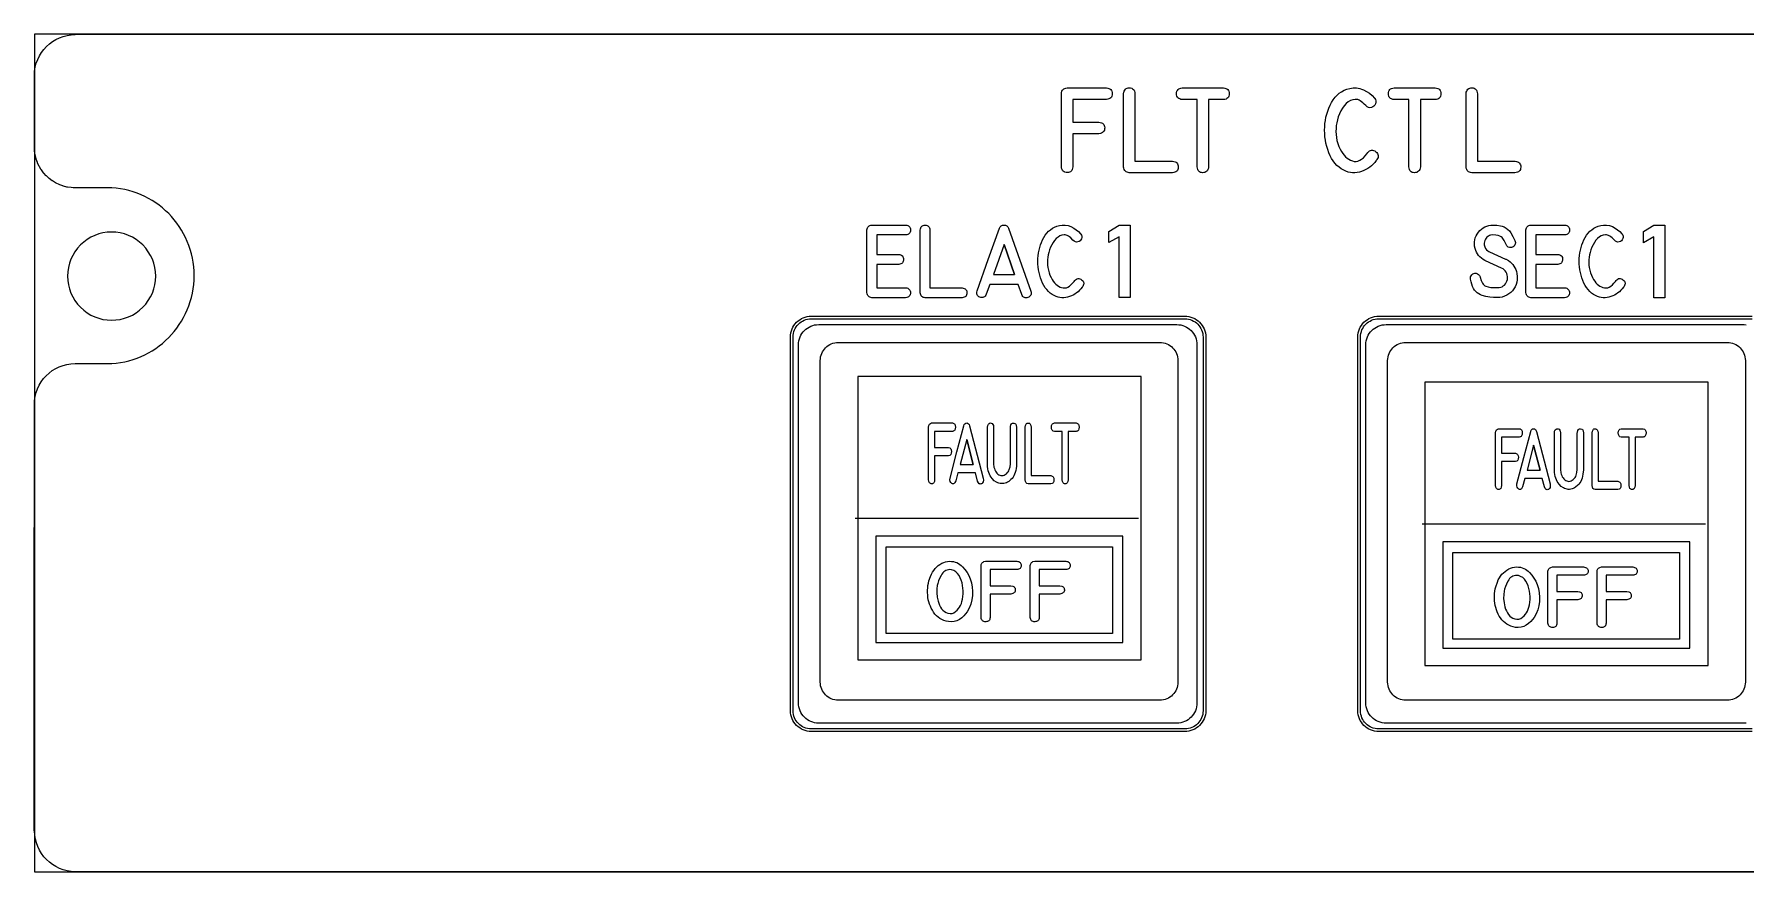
# Model space of a CAD drawing. Extents: x 27 to 704, y 10 to 614.
# Drawn here: x 27 to 123.6, y 367 to 414.3 of the extents above; entities that cross this region are included whole.
import ezdxf

# ---------------------------------------------------------------- set-up
doc = ezdxf.new("R2010")
doc.units = 0
for name, color, linetype in [('_BACKPANEL', 5, 'CONTINUOUS'), ('_ENGRAVING', 105, 'CONTINUOUS'), ('_LABELS', 30, 'CONTINUOUS'), ('_TOPLAYER', 1, 'CONTINUOUS')]:
    doc.layers.add(name, color=color, linetype=linetype)

msp = doc.modelspace()

# ---------------------------------------------------------------- linework, layer by layer
at = {"layer": '_BACKPANEL'}
for points in [[(26.965, 414.312), (26.965, 409.584), (26.965, 400.128), (26.965, 381.215), (26.965, 376.486), (26.965, 367.03), (171.965, 367.03), (171.965, 376.486), (171.965, 381.215), (171.965, 400.128), (171.965, 409.584), (171.965, 414.312)], [(70.839, 398.246), (91.935, 398.246), (92.04, 398.241), (92.142, 398.225), (92.241, 398.2), (92.335, 398.166), (92.425, 398.122), (92.51, 398.071), (92.589, 398.012), (92.662, 397.946), (92.728, 397.873), (92.787, 397.794), (92.838, 397.709), (92.881, 397.619), (92.916, 397.525), (92.941, 397.426), (92.957, 397.324), (92.962, 397.219), (92.962, 376.124), (92.957, 376.018), (92.941, 375.916), (92.916, 375.817), (92.881, 375.723), (92.838, 375.633), (92.787, 375.548), (92.728, 375.469), (92.662, 375.396), (92.589, 375.33), (92.51, 375.271), (92.425, 375.22), (92.335, 375.177), (92.241, 375.142), (92.142, 375.117), (92.04, 375.101), (91.935, 375.096), (70.839, 375.096), (70.734, 375.101), (70.632, 375.117), (70.533, 375.142), (70.439, 375.177), (70.349, 375.22), (70.264, 375.271), (70.185, 375.33), (70.112, 375.396), (70.046, 375.469), (69.987, 375.548), (69.936, 375.633), (69.892, 375.723), (69.858, 375.817), (69.833, 375.916), (69.817, 376.018), (69.812, 376.124), (69.812, 397.219), (69.817, 397.324), (69.833, 397.426), (69.858, 397.525), (69.892, 397.619), (69.936, 397.709), (69.987, 397.794), (70.046, 397.873), (70.112, 397.946), (70.185, 398.012), (70.264, 398.071), (70.349, 398.122), (70.439, 398.166), (70.533, 398.2), (70.632, 398.225), (70.734, 398.241)]]:
    msp.add_lwpolyline(points, close=True, dxfattribs=at)
msp.add_lwpolyline([(31.33, 398.168, 0.414214), (33.818, 400.656, 0.414214), (31.33, 403.144, 0.414214), (28.842, 400.656, 0.414214)], format="xyb", close=True, dxfattribs=at)
msp.add_lwpolyline([(123.975, 375.096), (102.88, 375.096), (102.774, 375.101), (102.672, 375.117), (102.574, 375.142), (102.479, 375.176), (102.389, 375.219), (102.305, 375.271), (102.226, 375.33), (102.153, 375.396), (102.086, 375.469), (102.027, 375.548), (101.976, 375.633), (101.933, 375.723), (101.899, 375.817), (101.873, 375.916), (101.858, 376.018), (101.852, 376.123), (101.852, 397.218), (101.858, 397.324), (101.873, 397.426), (101.899, 397.525), (101.933, 397.619), (101.976, 397.709), (102.027, 397.794), (102.086, 397.873), (102.153, 397.946), (102.226, 398.012), (102.305, 398.071), (102.389, 398.122), (102.479, 398.165), (102.574, 398.2), (102.672, 398.225), (102.774, 398.241), (102.88, 398.246), (123.975, 398.246)], dxfattribs=at)
at = {"layer": '_ENGRAVING'}
for points in [[(84.959, 406.826), (84.959, 410.954), (84.973, 411.027), (84.995, 411.091), (85.024, 411.146), (85.061, 411.192), (85.105, 411.229), (85.158, 411.257), (85.217, 411.276), (85.285, 411.286), (87.508, 411.286), (87.583, 411.276), (87.648, 411.256), (87.702, 411.228), (87.747, 411.191), (87.782, 411.145), (87.807, 411.09), (87.822, 411.027), (87.827, 410.955), (87.822, 410.883), (87.807, 410.82), (87.782, 410.766), (87.746, 410.721), (87.701, 410.685), (87.645, 410.657), (87.579, 410.638), (87.503, 410.629), (85.604, 410.629), (85.604, 409.349), (87.085, 409.349), (87.16, 409.339), (87.224, 409.32), (87.279, 409.293), (87.324, 409.258), (87.359, 409.214), (87.385, 409.162), (87.401, 409.102), (87.407, 409.033), (87.403, 408.963), (87.388, 408.902), (87.364, 408.848), (87.329, 408.801), (87.283, 408.762), (87.228, 408.731), (87.162, 408.707), (87.085, 408.691), (85.604, 408.691), (85.604, 406.826), (85.594, 406.75), (85.576, 406.685), (85.549, 406.629), (85.515, 406.583), (85.472, 406.547), (85.42, 406.521), (85.361, 406.505), (85.293, 406.499), (85.225, 406.503), (85.164, 406.517), (85.111, 406.542), (85.065, 406.578), (85.027, 406.624), (84.997, 406.681), (84.974, 406.748)], [(88.796, 406.491), (88.729, 406.501), (88.67, 406.519), (88.618, 406.546), (88.573, 406.582), (88.536, 406.627), (88.507, 406.681), (88.485, 406.745), (88.47, 406.817), (88.47, 410.954), (88.486, 411.033), (88.509, 411.101), (88.54, 411.159), (88.578, 411.205), (88.624, 411.241), (88.677, 411.267), (88.737, 411.281), (88.805, 411.285), (88.873, 411.279), (88.933, 411.262), (88.984, 411.236), (89.027, 411.199), (89.062, 411.153), (89.089, 411.097), (89.107, 411.03), (89.118, 410.954), (89.118, 407.144), (91.238, 407.147), (91.314, 407.133), (91.38, 407.112), (91.436, 407.082), (91.481, 407.044), (91.516, 406.998), (91.541, 406.944), (91.556, 406.881), (91.56, 406.811), (91.554, 406.741), (91.539, 406.679), (91.513, 406.626), (91.477, 406.582), (91.432, 406.546), (91.376, 406.519), (91.311, 406.501), (91.235, 406.491)], [(92.629, 406.821), (92.629, 410.626), (91.786, 410.626), (91.711, 410.637), (91.646, 410.657), (91.591, 410.685), (91.546, 410.721), (91.511, 410.767), (91.486, 410.821), (91.471, 410.884), (91.466, 410.955), (91.471, 411.027), (91.486, 411.09), (91.512, 411.144), (91.547, 411.189), (91.592, 411.227), (91.647, 411.255), (91.712, 411.275), (91.786, 411.286), (94.117, 411.286), (94.192, 411.276), (94.256, 411.256), (94.311, 411.228), (94.355, 411.191), (94.39, 411.145), (94.415, 411.09), (94.43, 411.027), (94.436, 410.955), (94.431, 410.883), (94.416, 410.82), (94.391, 410.766), (94.357, 410.72), (94.312, 410.684), (94.257, 410.656), (94.192, 410.637), (94.117, 410.626), (93.277, 410.626), (93.277, 406.821), (93.26, 406.744), (93.236, 406.676), (93.205, 406.62), (93.166, 406.573), (93.12, 406.538), (93.067, 406.513), (93.006, 406.498), (92.938, 406.494), (92.871, 406.5), (92.812, 406.516), (92.761, 406.542), (92.718, 406.578), (92.683, 406.624), (92.657, 406.68), (92.639, 406.746)], [(102.783, 407.243), (102.762, 407.212), (102.75, 407.196), (102.741, 407.182), (102.659, 407.077), (102.572, 406.981), (102.478, 406.892), (102.377, 406.811), (102.271, 406.738), (102.159, 406.673), (102.04, 406.615), (101.916, 406.565), (101.788, 406.526), (101.661, 406.5), (101.534, 406.488), (101.408, 406.49), (101.283, 406.505), (101.157, 406.534), (101.033, 406.576), (100.909, 406.632), (100.769, 406.711), (100.639, 406.804), (100.519, 406.909), (100.409, 407.026), (100.308, 407.157), (100.216, 407.3), (100.134, 407.456), (100.062, 407.624), (100, 407.8), (99.947, 407.977), (99.903, 408.157), (99.869, 408.338), (99.845, 408.52), (99.831, 408.705), (99.826, 408.891), (99.83, 409.078), (99.845, 409.265), (99.869, 409.448), (99.903, 409.627), (99.947, 409.802), (100.001, 409.974), (100.064, 410.141), (100.137, 410.305), (100.221, 410.465), (100.314, 410.616), (100.417, 410.751), (100.53, 410.872), (100.653, 410.979), (100.786, 411.07), (100.928, 411.147), (101.081, 411.209), (101.244, 411.256), (101.34, 411.275), (101.437, 411.285), (101.533, 411.288), (101.629, 411.283), (101.725, 411.269), (101.821, 411.247), (101.917, 411.218), (102.013, 411.18), (102.196, 411.088), (102.362, 410.979), (102.511, 410.853), (102.642, 410.711), (102.654, 410.694), (102.696, 410.622), (102.718, 410.547), (102.718, 410.469), (102.698, 410.387), (102.66, 410.311), (102.61, 410.251), (102.546, 410.206), (102.47, 410.177), (102.384, 410.166), (102.3, 410.181), (102.22, 410.22), (102.144, 410.285), (102.068, 410.37), (101.992, 410.444), (101.917, 410.505), (101.842, 410.555), (101.768, 410.593), (101.695, 410.619), (101.623, 410.633), (101.552, 410.636), (101.413, 410.616), (101.282, 410.569), (101.158, 410.496), (101.042, 410.397), (100.934, 410.277), (100.836, 410.141), (100.747, 409.989), (100.667, 409.821), (100.6, 409.649), (100.547, 409.482), (100.508, 409.32), (100.484, 409.164), (100.469, 408.993), (100.465, 408.821), (100.473, 408.649), (100.492, 408.477), (100.523, 408.307), (100.568, 408.142), (100.627, 407.982), (100.7, 407.828), (100.771, 407.701), (100.846, 407.586), (100.926, 407.484), (101.011, 407.394), (101.1, 407.317), (101.194, 407.252), (101.292, 407.199), (101.394, 407.16), (101.499, 407.137), (101.603, 407.135), (101.706, 407.154), (101.808, 407.194), (101.911, 407.256), (102.012, 407.339), (102.113, 407.443), (102.213, 407.568), (102.257, 407.629), (102.311, 407.683), (102.366, 407.723), (102.422, 407.75), (102.479, 407.763), (102.536, 407.763), (102.594, 407.748), (102.653, 407.721), (102.712, 407.679), (102.766, 407.63), (102.807, 407.579), (102.835, 407.527), (102.85, 407.473), (102.852, 407.418), (102.842, 407.361), (102.819, 407.303)], [(104.588, 406.821), (104.588, 410.626), (103.745, 410.626), (103.669, 410.637), (103.604, 410.657), (103.549, 410.685), (103.504, 410.721), (103.469, 410.767), (103.444, 410.821), (103.429, 410.884), (103.424, 410.955), (103.43, 411.027), (103.445, 411.09), (103.47, 411.144), (103.505, 411.189), (103.55, 411.227), (103.605, 411.255), (103.67, 411.275), (103.745, 411.286), (106.076, 411.286), (106.15, 411.276), (106.215, 411.256), (106.269, 411.228), (106.314, 411.191), (106.349, 411.145), (106.374, 411.09), (106.389, 411.027), (106.394, 410.955), (106.389, 410.883), (106.374, 410.82), (106.35, 410.766), (106.315, 410.72), (106.27, 410.684), (106.215, 410.656), (106.151, 410.637), (106.076, 410.626), (105.235, 410.626), (105.235, 406.821), (105.218, 406.744), (105.194, 406.676), (105.163, 406.62), (105.124, 406.573), (105.078, 406.538), (105.025, 406.513), (104.964, 406.498), (104.897, 406.494), (104.829, 406.5), (104.77, 406.516), (104.719, 406.542), (104.676, 406.578), (104.642, 406.624), (104.616, 406.68), (104.598, 406.746)], [(108.137, 406.491), (108.07, 406.501), (108.011, 406.519), (107.959, 406.546), (107.914, 406.582), (107.877, 406.627), (107.847, 406.681), (107.825, 406.745), (107.811, 406.817), (107.811, 410.954), (107.827, 411.033), (107.85, 411.101), (107.88, 411.159), (107.919, 411.205), (107.964, 411.241), (108.017, 411.267), (108.078, 411.281), (108.146, 411.285), (108.214, 411.279), (108.273, 411.262), (108.325, 411.236), (108.368, 411.199), (108.403, 411.153), (108.429, 411.097), (108.448, 411.03), (108.458, 410.954), (108.458, 407.144), (110.578, 407.147), (110.654, 407.133), (110.721, 407.112), (110.776, 407.082), (110.822, 407.044), (110.857, 406.998), (110.882, 406.944), (110.897, 406.881), (110.901, 406.811), (110.895, 406.741), (110.879, 406.679), (110.853, 406.626), (110.818, 406.582), (110.772, 406.546), (110.717, 406.519), (110.651, 406.501), (110.576, 406.491)], [(76.161, 402.982), (74.531, 402.982), (74.531, 401.886), (75.774, 401.886), (75.839, 401.873), (75.896, 401.853), (75.944, 401.826), (75.983, 401.794), (76.013, 401.755), (76.035, 401.71), (76.048, 401.658), (76.052, 401.601), (76.047, 401.543), (76.034, 401.492), (76.012, 401.447), (75.982, 401.408), (75.943, 401.376), (75.895, 401.35), (75.839, 401.33), (75.774, 401.317), (74.531, 401.317), (74.531, 400.001), (76.161, 400.001), (76.226, 399.987), (76.282, 399.968), (76.33, 399.942), (76.369, 399.909), (76.399, 399.871), (76.421, 399.826), (76.434, 399.776), (76.438, 399.719), (76.434, 399.662), (76.421, 399.611), (76.399, 399.566), (76.369, 399.528), (76.33, 399.496), (76.282, 399.471), (76.226, 399.451), (76.161, 399.438), (74.258, 399.438), (74.199, 399.449), (74.148, 399.468), (74.103, 399.493), (74.065, 399.525), (74.033, 399.564), (74.008, 399.61), (73.99, 399.663), (73.978, 399.723), (73.978, 403.261), (73.991, 403.323), (74.01, 403.377), (74.035, 403.424), (74.067, 403.463), (74.105, 403.494), (74.149, 403.518), (74.2, 403.533), (74.258, 403.541), (76.161, 403.541), (76.226, 403.532), (76.282, 403.515), (76.33, 403.491), (76.369, 403.46), (76.399, 403.421), (76.42, 403.374), (76.433, 403.321), (76.437, 403.26), (76.433, 403.199), (76.42, 403.145), (76.398, 403.099), (76.368, 403.061), (76.329, 403.03), (76.281, 403.006), (76.225, 402.99)], [(77.264, 399.436), (77.207, 399.444), (77.156, 399.459), (77.111, 399.483), (77.073, 399.514), (77.042, 399.552), (77.016, 399.599), (76.997, 399.653), (76.985, 399.715), (76.985, 403.257), (76.998, 403.324), (77.018, 403.382), (77.044, 403.432), (77.077, 403.472), (77.116, 403.503), (77.162, 403.524), (77.214, 403.537), (77.272, 403.54), (77.33, 403.535), (77.381, 403.52), (77.425, 403.498), (77.462, 403.467), (77.491, 403.427), (77.514, 403.379), (77.53, 403.322), (77.539, 403.257), (77.539, 399.995), (79.354, 399.997), (79.419, 399.985), (79.476, 399.967), (79.524, 399.942), (79.563, 399.909), (79.593, 399.87), (79.614, 399.823), (79.627, 399.77), (79.63, 399.709), (79.625, 399.649), (79.612, 399.597), (79.59, 399.551), (79.559, 399.513), (79.52, 399.483), (79.473, 399.46), (79.417, 399.444), (79.352, 399.436)], [(80.203, 399.825), (80.834, 401.591), (81.466, 403.357), (81.506, 403.437), (81.563, 403.494), (81.635, 403.529), (81.723, 403.541), (81.812, 403.53), (81.885, 403.496), (81.942, 403.438), (81.983, 403.357), (83.243, 399.815), (83.253, 399.747), (83.255, 399.686), (83.247, 399.631), (83.23, 399.582), (83.205, 399.54), (83.17, 399.504), (83.127, 399.474), (83.074, 399.45), (83.019, 399.435), (82.967, 399.43), (82.918, 399.435), (82.872, 399.451), (82.83, 399.477), (82.791, 399.514), (82.755, 399.561), (82.722, 399.618), (82.52, 400.191), (80.917, 400.191), (80.721, 399.632), (80.687, 399.575), (80.651, 399.527), (80.611, 399.491), (80.568, 399.465), (80.522, 399.449), (80.472, 399.445), (80.419, 399.451), (80.363, 399.467), (80.309, 399.492), (80.266, 399.522), (80.232, 399.558), (80.207, 399.6), (80.192, 399.648), (80.186, 399.701), (80.19, 399.76)], [(86.163, 400.079), (86.145, 400.053), (86.136, 400.039), (86.128, 400.027), (86.058, 399.938), (85.982, 399.855), (85.902, 399.779), (85.816, 399.71), (85.725, 399.647), (85.629, 399.591), (85.528, 399.542), (85.421, 399.499), (85.312, 399.466), (85.203, 399.444), (85.094, 399.433), (84.987, 399.435), (84.879, 399.448), (84.772, 399.472), (84.665, 399.508), (84.559, 399.556), (84.439, 399.624), (84.328, 399.703), (84.225, 399.793), (84.131, 399.894), (84.044, 400.005), (83.966, 400.128), (83.896, 400.261), (83.834, 400.406), (83.78, 400.556), (83.735, 400.708), (83.698, 400.862), (83.669, 401.016), (83.648, 401.173), (83.636, 401.331), (83.631, 401.49), (83.635, 401.651), (83.648, 401.811), (83.669, 401.967), (83.698, 402.121), (83.735, 402.271), (83.781, 402.417), (83.836, 402.561), (83.898, 402.701), (83.97, 402.838), (84.049, 402.967), (84.138, 403.083), (84.234, 403.187), (84.34, 403.278), (84.453, 403.356), (84.576, 403.422), (84.706, 403.475), (84.846, 403.515), (85.011, 403.54), (85.176, 403.538), (85.34, 403.508), (85.504, 403.45), (85.661, 403.371), (85.803, 403.278), (85.931, 403.17), (86.043, 403.048), (86.053, 403.034), (86.089, 402.973), (86.107, 402.908), (86.108, 402.841), (86.09, 402.771), (86.058, 402.706), (86.015, 402.654), (85.961, 402.616), (85.896, 402.591), (85.821, 402.582), (85.75, 402.594), (85.682, 402.628), (85.616, 402.684), (85.486, 402.82), (85.422, 402.872), (85.358, 402.915), (85.295, 402.947), (85.232, 402.97), (85.17, 402.982), (85.109, 402.984), (84.99, 402.967), (84.878, 402.927), (84.772, 402.865), (84.673, 402.78), (84.58, 402.677), (84.496, 402.56), (84.42, 402.43), (84.352, 402.287), (84.294, 402.139), (84.249, 401.996), (84.216, 401.858), (84.195, 401.724), (84.182, 401.578), (84.179, 401.431), (84.185, 401.284), (84.202, 401.136), (84.229, 400.99), (84.267, 400.849), (84.318, 400.712), (84.38, 400.58), (84.441, 400.471), (84.505, 400.373), (84.574, 400.285), (84.646, 400.209), (84.723, 400.142), (84.803, 400.087), (84.887, 400.042), (84.974, 400.008), (85.064, 399.988), (85.153, 399.987), (85.241, 400.003), (85.329, 400.038), (85.416, 400.091), (85.503, 400.161), (85.59, 400.25), (85.675, 400.358), (85.713, 400.41), (85.759, 400.456), (85.806, 400.491), (85.854, 400.513), (85.903, 400.525), (85.952, 400.524), (86.002, 400.512), (86.052, 400.488), (86.103, 400.453), (86.149, 400.411), (86.184, 400.367), (86.208, 400.323), (86.221, 400.277), (86.223, 400.229), (86.214, 400.181), (86.194, 400.131)], [(88.836, 399.442), (88.228, 399.442), (88.228, 402.881), (87.646, 402.551), (87.646, 403.182), (88.228, 403.543), (88.836, 403.543)], [(110.04, 401.623), (110.072, 401.609), (110.107, 401.591), (110.139, 401.573), (110.169, 401.553), (110.201, 401.534), (110.294, 401.466), (110.378, 401.392), (110.452, 401.311), (110.517, 401.224), (110.572, 401.131), (110.619, 401.031), (110.656, 400.925), (110.683, 400.813), (110.705, 400.63), (110.699, 400.442), (110.676, 400.309), (110.636, 400.18), (110.582, 400.057), (110.511, 399.938), (110.428, 399.829), (110.335, 399.733), (110.232, 399.65), (110.119, 399.581), (109.991, 399.521), (109.861, 399.478), (109.728, 399.453), (109.594, 399.444), (109.368, 399.452), (109.148, 399.474), (108.933, 399.511), (108.723, 399.564), (108.622, 399.6), (108.53, 399.648), (108.445, 399.709), (108.367, 399.783), (108.297, 399.869), (108.234, 399.967), (108.178, 400.078), (108.131, 400.202), (108.095, 400.338), (108.068, 400.478), (108.061, 400.548), (108.07, 400.614), (108.096, 400.676), (108.137, 400.733), (108.19, 400.779), (108.249, 400.809), (108.313, 400.822), (108.384, 400.817), (108.456, 400.793), (108.516, 400.752), (108.564, 400.695), (108.601, 400.621), (108.606, 400.603), (108.662, 400.407), (108.697, 400.326), (108.736, 400.255), (108.779, 400.196), (108.827, 400.148), (108.879, 400.11), (108.936, 400.084), (109.065, 400.047), (109.217, 400.022), (109.392, 400.009), (109.59, 400.007), (109.682, 400.013), (109.767, 400.03), (109.845, 400.059), (109.915, 400.1), (109.977, 400.151), (110.032, 400.215), (110.079, 400.29), (110.119, 400.376), (110.144, 400.459), (110.155, 400.544), (110.154, 400.63), (110.139, 400.718), (110.112, 400.803), (110.074, 400.88), (110.026, 400.951), (109.967, 401.013), (109.902, 401.062), (109.818, 401.108), (108.907, 401.514), (108.878, 401.53), (108.772, 401.594), (108.676, 401.663), (108.591, 401.739), (108.516, 401.822), (108.452, 401.91), (108.398, 402.005), (108.356, 402.106), (108.323, 402.214), (108.297, 402.34), (108.285, 402.464), (108.287, 402.584), (108.303, 402.7), (108.333, 402.814), (108.377, 402.924), (108.435, 403.031), (108.507, 403.135), (108.589, 403.23), (108.677, 403.313), (108.772, 403.383), (108.872, 403.44), (108.979, 403.485), (109.092, 403.517), (109.211, 403.536), (109.336, 403.542), (109.552, 403.536), (109.757, 403.497), (109.856, 403.472), (109.956, 403.432), (110.072, 403.368), (110.174, 403.292), (110.262, 403.205), (110.335, 403.108), (110.461, 402.893), (110.573, 402.661), (110.591, 402.609), (110.598, 402.561), (110.597, 402.515), (110.588, 402.471), (110.571, 402.43), (110.522, 402.354), (110.481, 402.318), (110.428, 402.287), (110.374, 402.27), (110.316, 402.265), (110.257, 402.274), (110.199, 402.294), (110.149, 402.328), (110.106, 402.375), (110.07, 402.434), (109.961, 402.672), (109.929, 402.73), (109.891, 402.783), (109.848, 402.83), (109.798, 402.873), (109.715, 402.92), (109.625, 402.953), (109.497, 402.975), (109.316, 402.981), (109.192, 402.965), (109.136, 402.947), (109.084, 402.921), (109.035, 402.889), (108.991, 402.849), (108.913, 402.749), (108.873, 402.674), (108.848, 402.594), (108.838, 402.51), (108.842, 402.422), (108.866, 402.317), (108.907, 402.225), (108.968, 402.145), (109.047, 402.078), (109.065, 402.064), (109.086, 402.051), (109.108, 402.041), (109.132, 402.031)], [(113.376, 402.983), (111.745, 402.983), (111.745, 401.887), (112.988, 401.887), (113.054, 401.873), (113.11, 401.854), (113.158, 401.827), (113.198, 401.795), (113.228, 401.756), (113.25, 401.711), (113.262, 401.659), (113.267, 401.602), (113.262, 401.544), (113.249, 401.493), (113.227, 401.448), (113.197, 401.409), (113.157, 401.377), (113.11, 401.351), (113.053, 401.331), (112.988, 401.318), (111.745, 401.318), (111.745, 400.001), (113.376, 400.001), (113.441, 399.988), (113.497, 399.968), (113.545, 399.942), (113.584, 399.91), (113.614, 399.871), (113.636, 399.827), (113.649, 399.776), (113.653, 399.719), (113.649, 399.662), (113.636, 399.611), (113.614, 399.567), (113.584, 399.528), (113.545, 399.497), (113.497, 399.471), (113.441, 399.451), (113.376, 399.438), (111.472, 399.438), (111.414, 399.45), (111.362, 399.468), (111.317, 399.493), (111.279, 399.525), (111.248, 399.564), (111.223, 399.61), (111.204, 399.663), (111.193, 399.723), (111.193, 403.262), (111.205, 403.324), (111.224, 403.379), (111.249, 403.425), (111.281, 403.464), (111.319, 403.495), (111.364, 403.519), (111.415, 403.535), (111.472, 403.542), (113.376, 403.542), (113.441, 403.533), (113.497, 403.517), (113.545, 403.492), (113.584, 403.461), (113.614, 403.422), (113.635, 403.376), (113.648, 403.322), (113.652, 403.261), (113.648, 403.2), (113.634, 403.146), (113.613, 403.1), (113.583, 403.062), (113.544, 403.031), (113.496, 403.007), (113.44, 402.992)], [(116.733, 400.08), (116.715, 400.054), (116.705, 400.039), (116.698, 400.027), (116.628, 399.938), (116.552, 399.855), (116.472, 399.779), (116.386, 399.71), (116.295, 399.647), (116.199, 399.591), (116.097, 399.542), (115.991, 399.499), (115.881, 399.466), (115.773, 399.444), (115.664, 399.434), (115.556, 399.435), (115.449, 399.448), (115.341, 399.473), (115.235, 399.509), (115.128, 399.557), (115.009, 399.625), (114.898, 399.704), (114.795, 399.793), (114.7, 399.894), (114.614, 400.006), (114.535, 400.128), (114.465, 400.262), (114.403, 400.406), (114.35, 400.557), (114.304, 400.709), (114.267, 400.862), (114.238, 401.017), (114.217, 401.174), (114.205, 401.331), (114.201, 401.491), (114.205, 401.652), (114.217, 401.812), (114.238, 401.968), (114.267, 402.122), (114.305, 402.272), (114.351, 402.418), (114.405, 402.562), (114.468, 402.702), (114.539, 402.839), (114.619, 402.968), (114.707, 403.084), (114.804, 403.188), (114.909, 403.279), (115.023, 403.357), (115.145, 403.423), (115.276, 403.476), (115.415, 403.516), (115.58, 403.542), (115.745, 403.539), (115.91, 403.509), (116.074, 403.451), (116.231, 403.372), (116.373, 403.279), (116.5, 403.171), (116.613, 403.049), (116.623, 403.035), (116.659, 402.974), (116.677, 402.909), (116.678, 402.842), (116.66, 402.772), (116.628, 402.707), (116.585, 402.655), (116.531, 402.617), (116.465, 402.593), (116.391, 402.583), (116.32, 402.596), (116.252, 402.629), (116.186, 402.685), (116.056, 402.821), (115.991, 402.874), (115.928, 402.916), (115.864, 402.949), (115.802, 402.971), (115.74, 402.983), (115.679, 402.985), (115.56, 402.968), (115.448, 402.928), (115.342, 402.866), (115.242, 402.781), (115.15, 402.678), (115.066, 402.561), (114.99, 402.431), (114.922, 402.288), (114.864, 402.14), (114.818, 401.997), (114.785, 401.858), (114.764, 401.725), (114.751, 401.578), (114.748, 401.431), (114.755, 401.284), (114.771, 401.137), (114.798, 400.991), (114.837, 400.85), (114.887, 400.713), (114.949, 400.581), (115.01, 400.472), (115.075, 400.373), (115.143, 400.286), (115.216, 400.209), (115.292, 400.143), (115.372, 400.087), (115.456, 400.043), (115.544, 400.008), (115.634, 399.989), (115.723, 399.987), (115.811, 400.004), (115.899, 400.038), (115.986, 400.091), (116.073, 400.162), (116.159, 400.251), (116.245, 400.358), (116.283, 400.41), (116.329, 400.456), (116.376, 400.491), (116.424, 400.514), (116.473, 400.525), (116.522, 400.525), (116.572, 400.513), (116.622, 400.489), (116.673, 400.453), (116.719, 400.411), (116.754, 400.368), (116.778, 400.323), (116.791, 400.277), (116.793, 400.23), (116.784, 400.181), (116.764, 400.131)], [(119.032, 399.425), (118.422, 399.425), (118.422, 402.873), (117.838, 402.542), (117.838, 403.175), (118.422, 403.537), (119.032, 403.537)], [(82.319, 400.754), (81.721, 402.437), (81.12, 400.754)], [(81.721, 402.437), (82.319, 400.754)], [(70.849, 398.399), (91.925, 398.399), (92.047, 398.393), (92.165, 398.375), (92.279, 398.346), (92.389, 398.306), (92.493, 398.256), (92.591, 398.197), (92.683, 398.128), (92.767, 398.051), (92.844, 397.967), (92.912, 397.875), (92.972, 397.777), (93.022, 397.673), (93.062, 397.564), (93.091, 397.449), (93.109, 397.331), (93.115, 397.209), (93.115, 376.133), (93.109, 376.011), (93.091, 375.893), (93.062, 375.779), (93.022, 375.669), (92.972, 375.565), (92.912, 375.467), (92.844, 375.375), (92.767, 375.291), (92.683, 375.214), (92.591, 375.146), (92.493, 375.086), (92.389, 375.036), (92.279, 374.996), (92.165, 374.967), (92.047, 374.949), (91.925, 374.943), (70.849, 374.943), (70.727, 374.949), (70.609, 374.967), (70.494, 374.996), (70.385, 375.036), (70.281, 375.086), (70.183, 375.146), (70.091, 375.214), (70.007, 375.291), (69.93, 375.375), (69.861, 375.467), (69.802, 375.565), (69.752, 375.669), (69.712, 375.779), (69.683, 375.893), (69.665, 376.011), (69.659, 376.133), (69.659, 397.209), (69.665, 397.331), (69.683, 397.449), (69.712, 397.564), (69.752, 397.673), (69.802, 397.777), (69.861, 397.875), (69.93, 397.967), (70.007, 398.051), (70.091, 398.128), (70.183, 398.197), (70.281, 398.256), (70.385, 398.306), (70.494, 398.346), (70.609, 398.375), (70.727, 398.393)], [(71.257, 397.921), (91.473, 397.921), (91.59, 397.915), (91.704, 397.898), (91.814, 397.87), (91.919, 397.832), (92.018, 397.784), (92.113, 397.727), (92.2, 397.661), (92.281, 397.587), (92.355, 397.506), (92.421, 397.418), (92.478, 397.324), (92.526, 397.224), (92.564, 397.119), (92.592, 397.01), (92.609, 396.896), (92.615, 396.779), (92.615, 376.563), (92.609, 376.446), (92.592, 376.332), (92.564, 376.223), (92.526, 376.118), (92.478, 376.018), (92.421, 375.924), (92.355, 375.836), (92.281, 375.755), (92.2, 375.681), (92.113, 375.616), (92.018, 375.559), (91.919, 375.511), (91.814, 375.472), (91.704, 375.444), (91.59, 375.427), (91.473, 375.421), (71.257, 375.421), (71.14, 375.427), (71.027, 375.444), (70.917, 375.472), (70.812, 375.511), (70.712, 375.559), (70.618, 375.616), (70.53, 375.681), (70.449, 375.755), (70.375, 375.836), (70.31, 375.924), (70.253, 376.018), (70.205, 376.118), (70.166, 376.223), (70.138, 376.332), (70.121, 376.446), (70.115, 376.563), (70.115, 396.779), (70.121, 396.896), (70.138, 397.01), (70.166, 397.119), (70.205, 397.224), (70.253, 397.324), (70.31, 397.418), (70.375, 397.506), (70.449, 397.587), (70.53, 397.661), (70.618, 397.727), (70.712, 397.784), (70.812, 397.832), (70.917, 397.87), (71.027, 397.898), (71.14, 397.915)]]:
    msp.add_lwpolyline(points, close=True, dxfattribs=at)
for points in [[(123.965, 374.943), (102.89, 374.943), (102.768, 374.949), (102.649, 374.967), (102.535, 374.996), (102.425, 375.036), (102.321, 375.086), (102.223, 375.145), (102.132, 375.214), (102.047, 375.29), (101.97, 375.375), (101.902, 375.467), (101.842, 375.565), (101.792, 375.669), (101.753, 375.778), (101.723, 375.893), (101.705, 376.011), (101.699, 376.133), (101.699, 397.209), (101.705, 397.331), (101.723, 397.449), (101.753, 397.563), (101.792, 397.673), (101.842, 397.777), (101.902, 397.875), (101.97, 397.967), (102.047, 398.051), (102.132, 398.128), (102.223, 398.196), (102.321, 398.256), (102.425, 398.306), (102.535, 398.346), (102.649, 398.375), (102.768, 398.393), (102.89, 398.399), (123.965, 398.399)], [(123.631, 375.427), (123.514, 375.421), (103.298, 375.421), (103.181, 375.427), (103.067, 375.444), (102.957, 375.472), (102.852, 375.51), (102.753, 375.558), (102.658, 375.615), (102.571, 375.681), (102.49, 375.755), (102.416, 375.836), (102.35, 375.923), (102.293, 376.018), (102.245, 376.117), (102.207, 376.222), (102.179, 376.332), (102.162, 376.446), (102.156, 376.563), (102.156, 396.779), (102.162, 396.896), (102.179, 397.01), (102.207, 397.119), (102.245, 397.224), (102.293, 397.324), (102.35, 397.418), (102.416, 397.506), (102.49, 397.587), (102.571, 397.661), (102.658, 397.726), (102.753, 397.783), (102.852, 397.831), (102.957, 397.87), (103.067, 397.898), (103.181, 397.915), (103.298, 397.921), (123.514, 397.921), (123.631, 397.915)]]:
    msp.add_lwpolyline(points, dxfattribs=at)
at = {"layer": '_LABELS'}
for points in [[(89.463, 378.992), (89.463, 394.994), (73.463, 394.994), (73.463, 378.992)], [(121.476, 378.67), (121.476, 394.672), (105.476, 394.672), (105.476, 378.67)], [(77.463, 389.166), (77.463, 392.126), (77.482, 392.224), (77.517, 392.297), (77.568, 392.343), (77.635, 392.365), (78.809, 392.365), (78.848, 392.357), (78.883, 392.343), (78.912, 392.323), (78.935, 392.296), (78.967, 392.224), (78.977, 392.127), (78.967, 392.03), (78.935, 391.959), (78.911, 391.933), (78.881, 391.913), (78.847, 391.9), (78.807, 391.893), (77.804, 391.893), (77.804, 390.975), (78.586, 390.975), (78.659, 390.955), (78.688, 390.935), (78.712, 390.91), (78.744, 390.841), (78.756, 390.749), (78.746, 390.655), (78.714, 390.583), (78.69, 390.555), (78.661, 390.532), (78.586, 390.504), (77.804, 390.504), (77.804, 389.166), (77.789, 389.065), (77.757, 388.992), (77.734, 388.966), (77.707, 388.947), (77.675, 388.936), (77.64, 388.931), (77.604, 388.934), (77.572, 388.945), (77.543, 388.963), (77.519, 388.988), (77.483, 389.062)], [(78.677, 389.252), (79.065, 390.731), (79.455, 392.21), (79.48, 392.277), (79.515, 392.325), (79.559, 392.354), (79.614, 392.365), (79.668, 392.356), (79.713, 392.327), (79.748, 392.278), (79.774, 392.21), (80.551, 389.243), (80.558, 389.136), (80.543, 389.049), (80.506, 388.983), (80.479, 388.958), (80.447, 388.938), (80.413, 388.925), (80.38, 388.921), (80.35, 388.926), (80.322, 388.939), (80.272, 388.992), (80.23, 389.079), (80.105, 389.559), (79.117, 389.559), (78.995, 389.091), (78.953, 389.003), (78.928, 388.972), (78.901, 388.95), (78.873, 388.938), (78.842, 388.934), (78.81, 388.939), (78.775, 388.952), (78.715, 388.998), (78.679, 389.064), (78.666, 389.148)], [(79.981, 390.03), (79.613, 391.44), (79.242, 390.03)], [(79.613, 391.44), (79.981, 390.03)], [(82.424, 390.061), (82.424, 390.027), (82.419, 389.926), (82.403, 389.802), (82.381, 389.687), (82.353, 389.579), (82.318, 389.48), (82.276, 389.39), (82.229, 389.308), (82.175, 389.234), (82.115, 389.169), (81.986, 389.063), (81.92, 389.022), (81.853, 388.99), (81.785, 388.965), (81.716, 388.949), (81.645, 388.941), (81.574, 388.941), (81.503, 388.949), (81.434, 388.965), (81.366, 388.989), (81.299, 389.021), (81.171, 389.109), (81.049, 389.23), (80.992, 389.302), (80.943, 389.382), (80.901, 389.47), (80.865, 389.566), (80.836, 389.67), (80.814, 389.781), (80.798, 389.9), (80.79, 390.027), (80.79, 390.061), (80.79, 392.13), (80.803, 392.22), (80.837, 392.295), (80.881, 392.343), (80.934, 392.365), (80.996, 392.36), (81.056, 392.331), (81.098, 392.284), (81.123, 392.216), (81.132, 392.13), (81.132, 390.061), (81.154, 389.88), (81.175, 389.799), (81.202, 389.723), (81.236, 389.654), (81.277, 389.591), (81.324, 389.534), (81.377, 389.483), (81.434, 389.442), (81.492, 389.413), (81.551, 389.396), (81.61, 389.392), (81.671, 389.4), (81.731, 389.421), (81.793, 389.454), (81.855, 389.5), (81.908, 389.55), (81.953, 389.606), (81.991, 389.669), (82.021, 389.739), (82.063, 389.892), (82.083, 390.061), (82.083, 392.13), (82.086, 392.175), (82.108, 392.264), (82.145, 392.325), (82.17, 392.345), (82.199, 392.357), (82.269, 392.361), (82.337, 392.339), (82.363, 392.319), (82.385, 392.293), (82.414, 392.223), (82.424, 392.13)], [(83.085, 388.926), (83.018, 388.946), (82.967, 388.991), (82.932, 389.063), (82.913, 389.16), (82.913, 392.126), (82.933, 392.232), (82.97, 392.307), (82.994, 392.332), (83.022, 392.351), (83.054, 392.361), (83.09, 392.364), (83.126, 392.359), (83.157, 392.347), (83.184, 392.328), (83.207, 392.302), (83.239, 392.229), (83.255, 392.126), (83.255, 389.395), (84.374, 389.396), (84.449, 389.371), (84.478, 389.35), (84.502, 389.323), (84.534, 389.251), (84.544, 389.155), (84.533, 389.061), (84.5, 388.991), (84.476, 388.966), (84.447, 388.946), (84.373, 388.926)], [(85.01, 389.163), (85.01, 391.891), (84.565, 391.891), (84.491, 391.913), (84.461, 391.933), (84.438, 391.96), (84.406, 392.031), (84.396, 392.127), (84.406, 392.224), (84.438, 392.295), (84.462, 392.322), (84.491, 392.342), (84.565, 392.365), (85.795, 392.365), (85.869, 392.343), (85.897, 392.323), (85.921, 392.296), (85.952, 392.224), (85.963, 392.127), (85.953, 392.03), (85.922, 391.959), (85.898, 391.932), (85.869, 391.912), (85.835, 391.899), (85.795, 391.891), (85.352, 391.891), (85.352, 389.163), (85.33, 389.059), (85.293, 388.985), (85.269, 388.959), (85.241, 388.941), (85.209, 388.931), (85.173, 388.928), (85.137, 388.932), (85.106, 388.944), (85.079, 388.963), (85.056, 388.988), (85.024, 389.061)], [(109.476, 388.845), (109.476, 391.805), (109.494, 391.903), (109.529, 391.975), (109.581, 392.022), (109.648, 392.043), (110.821, 392.043), (110.861, 392.035), (110.895, 392.021), (110.924, 392.001), (110.948, 391.974), (110.979, 391.902), (110.99, 391.805), (110.979, 391.709), (110.947, 391.637), (110.923, 391.611), (110.894, 391.592), (110.859, 391.578), (110.819, 391.571), (109.816, 391.571), (109.816, 390.653), (110.598, 390.653), (110.672, 390.633), (110.7, 390.614), (110.724, 390.588), (110.756, 390.52), (110.768, 390.427), (110.758, 390.333), (110.727, 390.261), (110.703, 390.233), (110.673, 390.21), (110.598, 390.182), (109.816, 390.182), (109.816, 388.845), (109.801, 388.743), (109.769, 388.67), (109.746, 388.644), (109.719, 388.626), (109.688, 388.614), (109.652, 388.61), (109.616, 388.613), (109.584, 388.623), (109.556, 388.641), (109.532, 388.667), (109.496, 388.74)], [(110.689, 388.93), (111.078, 390.409), (111.467, 391.888), (111.492, 391.955), (111.527, 392.003), (111.572, 392.033), (111.626, 392.043), (111.681, 392.034), (111.726, 392.005), (111.761, 391.957), (111.786, 391.888), (112.563, 388.922), (112.57, 388.814), (112.555, 388.727), (112.518, 388.661), (112.491, 388.636), (112.459, 388.616), (112.425, 388.603), (112.393, 388.599), (112.363, 388.604), (112.334, 388.617), (112.284, 388.67), (112.242, 388.757), (112.117, 389.237), (111.129, 389.237), (111.008, 388.769), (110.965, 388.681), (110.94, 388.65), (110.914, 388.629), (110.885, 388.616), (110.855, 388.612), (110.822, 388.617), (110.787, 388.631), (110.727, 388.677), (110.691, 388.742), (110.678, 388.826)], [(114.436, 389.739), (114.436, 389.705), (114.432, 389.605), (114.416, 389.481), (114.393, 389.365), (114.365, 389.257), (114.33, 389.159), (114.289, 389.068), (114.241, 388.986), (114.187, 388.912), (114.127, 388.847), (113.998, 388.741), (113.932, 388.701), (113.865, 388.668), (113.797, 388.643), (113.728, 388.627), (113.658, 388.619), (113.587, 388.619), (113.515, 388.627), (113.446, 388.643), (113.378, 388.667), (113.311, 388.699), (113.183, 388.788), (113.061, 388.908), (113.005, 388.981), (112.955, 389.061), (112.913, 389.149), (112.877, 389.244), (112.848, 389.348), (112.826, 389.459), (112.811, 389.578), (112.802, 389.705), (112.802, 389.739), (112.802, 391.808), (112.815, 391.899), (112.849, 391.973), (112.893, 392.021), (112.946, 392.043), (113.009, 392.038), (113.068, 392.01), (113.11, 391.962), (113.136, 391.895), (113.144, 391.808), (113.144, 389.739), (113.166, 389.558), (113.187, 389.477), (113.214, 389.402), (113.248, 389.333), (113.289, 389.269), (113.336, 389.213), (113.389, 389.162), (113.447, 389.12), (113.505, 389.091), (113.563, 389.074), (113.623, 389.07), (113.683, 389.079), (113.744, 389.099), (113.805, 389.133), (113.868, 389.178), (113.92, 389.228), (113.966, 389.284), (114.003, 389.347), (114.033, 389.417), (114.075, 389.57), (114.096, 389.739), (114.096, 391.808), (114.098, 391.853), (114.12, 391.942), (114.158, 392.003), (114.183, 392.023), (114.212, 392.035), (114.281, 392.04), (114.349, 392.017), (114.376, 391.998), (114.398, 391.972), (114.427, 391.902), (114.436, 391.808)], [(115.097, 388.605), (115.031, 388.624), (114.98, 388.67), (114.945, 388.741), (114.925, 388.838), (114.925, 391.805), (114.946, 391.91), (114.982, 391.985), (115.006, 392.011), (115.034, 392.029), (115.066, 392.039), (115.102, 392.042), (115.138, 392.037), (115.169, 392.026), (115.196, 392.007), (115.219, 391.981), (115.252, 391.907), (115.267, 391.805), (115.267, 389.073), (116.386, 389.074), (116.461, 389.049), (116.491, 389.028), (116.515, 389.001), (116.546, 388.929), (116.556, 388.834), (116.545, 388.739), (116.513, 388.669), (116.489, 388.644), (116.459, 388.625), (116.385, 388.605)], [(117.022, 388.841), (117.022, 391.57), (116.577, 391.57), (116.503, 391.591), (116.474, 391.611), (116.45, 391.638), (116.418, 391.709), (116.408, 391.805), (116.419, 391.902), (116.451, 391.973), (116.474, 392), (116.503, 392.02), (116.577, 392.043), (117.808, 392.043), (117.881, 392.021), (117.91, 392.001), (117.933, 391.974), (117.965, 391.902), (117.976, 391.805), (117.965, 391.709), (117.934, 391.637), (117.91, 391.611), (117.881, 391.591), (117.847, 391.577), (117.808, 391.57), (117.364, 391.57), (117.364, 388.841), (117.342, 388.737), (117.305, 388.663), (117.281, 388.638), (117.253, 388.62), (117.221, 388.609), (117.185, 388.606), (117.15, 388.611), (117.118, 388.622), (117.091, 388.641), (117.069, 388.667), (117.037, 388.74)], [(111.993, 389.709), (111.625, 391.118), (111.254, 389.709)], [(111.625, 391.118), (111.993, 389.709)], [(74.49, 385.975), (74.49, 385.833), (74.49, 379.975), (88.436, 379.975), (88.436, 385.975)], [(106.502, 385.653), (106.502, 385.511), (106.502, 379.653), (120.449, 379.653), (120.449, 385.653)], [(75.061, 385.377), (87.847, 385.377), (87.847, 380.475), (75.061, 380.475)], [(107.073, 385.055), (119.859, 385.055), (119.859, 380.153), (107.073, 380.153)], [(79.814, 383.576), (79.884, 383.343), (79.928, 383.105), (79.947, 382.863), (79.94, 382.617), (79.906, 382.374), (79.845, 382.141), (79.758, 381.92), (79.643, 381.709), (79.555, 381.586), (79.452, 381.473), (79.335, 381.37), (79.203, 381.276), (79.059, 381.201), (78.909, 381.155), (78.751, 381.138), (78.586, 381.15), (78.453, 381.178), (78.328, 381.216), (78.21, 381.266), (78.101, 381.326), (78, 381.398), (77.907, 381.48), (77.822, 381.573), (77.745, 381.678), (77.676, 381.789), (77.615, 381.903), (77.561, 382.021), (77.516, 382.141), (77.478, 382.265), (77.447, 382.391), (77.425, 382.521), (77.411, 382.654), (77.404, 382.788), (77.404, 382.922), (77.413, 383.054), (77.429, 383.185), (77.452, 383.316), (77.483, 383.446), (77.568, 383.703), (77.622, 383.826), (77.683, 383.941), (77.752, 384.046), (77.828, 384.144), (77.912, 384.232), (78.003, 384.312), (78.101, 384.383), (78.207, 384.445), (78.316, 384.495), (78.426, 384.53), (78.539, 384.551), (78.655, 384.559), (78.764, 384.554), (78.868, 384.539), (78.967, 384.515), (79.06, 384.481), (79.149, 384.438), (79.232, 384.384), (79.311, 384.322), (79.384, 384.249), (79.517, 384.091), (79.633, 383.926), (79.732, 383.754)], [(78.67, 384.085), (78.589, 384.08), (78.513, 384.064), (78.442, 384.038), (78.377, 384.002), (78.316, 383.956), (78.261, 383.899), (78.21, 383.832), (78.165, 383.754), (78.087, 383.595), (78.025, 383.448), (77.979, 383.313), (77.948, 383.191), (77.925, 383.003), (77.923, 382.779), (77.946, 382.538), (77.999, 382.301), (78.037, 382.186), (78.083, 382.076), (78.137, 381.973), (78.2, 381.875), (78.272, 381.789), (78.355, 381.718), (78.448, 381.663), (78.552, 381.624), (78.674, 381.602), (78.732, 381.603), (78.788, 381.611), (78.842, 381.626), (78.893, 381.649), (78.99, 381.717), (79.076, 381.801), (79.151, 381.888), (79.215, 381.977), (79.268, 382.07), (79.312, 382.173), (79.349, 382.291), (79.378, 382.425), (79.399, 382.573), (79.412, 382.729), (79.413, 382.885), (79.403, 383.041), (79.383, 383.196), (79.351, 383.348), (79.307, 383.492), (79.25, 383.628), (79.181, 383.757), (79.098, 383.87), (78.999, 383.961), (78.884, 384.029), (78.753, 384.075)], [(80.426, 381.379), (80.426, 384.322), (80.438, 384.374), (80.455, 384.419), (80.478, 384.458), (80.507, 384.491), (80.542, 384.517), (80.583, 384.537), (80.684, 384.559), (82.439, 384.559), (82.498, 384.551), (82.549, 384.537), (82.592, 384.517), (82.628, 384.49), (82.655, 384.458), (82.675, 384.419), (82.687, 384.374), (82.691, 384.323), (82.687, 384.271), (82.675, 384.226), (82.655, 384.188), (82.627, 384.155), (82.591, 384.13), (82.547, 384.11), (82.495, 384.097), (82.435, 384.09), (80.936, 384.09), (80.936, 383.177), (82.105, 383.177), (82.215, 383.157), (82.258, 383.138), (82.294, 383.113), (82.322, 383.081), (82.342, 383.044), (82.354, 383.001), (82.359, 382.952), (82.356, 382.903), (82.344, 382.859), (82.325, 382.82), (82.297, 382.787), (82.261, 382.759), (82.218, 382.737), (82.105, 382.709), (80.936, 382.709), (80.936, 381.379), (80.928, 381.325), (80.914, 381.278), (80.893, 381.238), (80.865, 381.205), (80.831, 381.18), (80.791, 381.161), (80.744, 381.15), (80.69, 381.145), (80.636, 381.148), (80.588, 381.159), (80.546, 381.177), (80.51, 381.202), (80.48, 381.235), (80.456, 381.276), (80.438, 381.323)], [(83.198, 381.379), (83.198, 384.322), (83.209, 384.374), (83.227, 384.419), (83.25, 384.458), (83.279, 384.491), (83.314, 384.517), (83.355, 384.537), (83.456, 384.559), (85.211, 384.559), (85.27, 384.551), (85.321, 384.537), (85.364, 384.517), (85.4, 384.49), (85.427, 384.458), (85.447, 384.419), (85.459, 384.374), (85.463, 384.323), (85.459, 384.271), (85.447, 384.226), (85.427, 384.188), (85.399, 384.155), (85.363, 384.13), (85.319, 384.11), (85.267, 384.097), (85.207, 384.09), (83.708, 384.09), (83.708, 383.177), (84.877, 383.177), (84.987, 383.157), (85.03, 383.138), (85.066, 383.113), (85.093, 383.081), (85.114, 383.044), (85.126, 383.001), (85.131, 382.952), (85.128, 382.903), (85.116, 382.859), (85.097, 382.82), (85.069, 382.787), (85.033, 382.759), (84.989, 382.737), (84.877, 382.709), (83.708, 382.709), (83.708, 381.379), (83.7, 381.325), (83.686, 381.278), (83.665, 381.238), (83.637, 381.205), (83.603, 381.18), (83.563, 381.161), (83.516, 381.15), (83.462, 381.145), (83.408, 381.148), (83.36, 381.159), (83.318, 381.177), (83.282, 381.202), (83.252, 381.235), (83.228, 381.276), (83.21, 381.323)], [(111.826, 383.254), (111.896, 383.021), (111.941, 382.783), (111.959, 382.541), (111.952, 382.295), (111.918, 382.052), (111.857, 381.82), (111.77, 381.598), (111.656, 381.387), (111.567, 381.265), (111.465, 381.151), (111.347, 381.048), (111.215, 380.954), (111.072, 380.879), (110.921, 380.833), (110.764, 380.816), (110.599, 380.829), (110.465, 380.856), (110.34, 380.895), (110.223, 380.944), (110.114, 381.005), (110.013, 381.076), (109.919, 381.158), (109.834, 381.252), (109.757, 381.356), (109.688, 381.467), (109.627, 381.581), (109.574, 381.699), (109.528, 381.819), (109.49, 381.943), (109.46, 382.07), (109.437, 382.2), (109.423, 382.333), (109.416, 382.467), (109.417, 382.6), (109.425, 382.732), (109.441, 382.864), (109.465, 382.994), (109.496, 383.124), (109.581, 383.381), (109.634, 383.504), (109.696, 383.619), (109.764, 383.725), (109.841, 383.822), (109.924, 383.91), (110.015, 383.99), (110.114, 384.061), (110.22, 384.123), (110.328, 384.173), (110.439, 384.208), (110.552, 384.23), (110.668, 384.237), (110.776, 384.232), (110.88, 384.217), (110.979, 384.193), (111.073, 384.159), (111.161, 384.116), (111.245, 384.063), (111.323, 384), (111.396, 383.927), (111.529, 383.769), (111.645, 383.604), (111.744, 383.433)], [(110.682, 383.763), (110.601, 383.758), (110.525, 383.742), (110.455, 383.717), (110.389, 383.68), (110.328, 383.634), (110.273, 383.577), (110.222, 383.51), (110.177, 383.433), (110.099, 383.274), (110.037, 383.127), (109.991, 382.992), (109.96, 382.869), (109.937, 382.681), (109.935, 382.457), (109.959, 382.216), (110.011, 381.979), (110.049, 381.864), (110.095, 381.754), (110.15, 381.651), (110.212, 381.553), (110.285, 381.467), (110.367, 381.396), (110.461, 381.341), (110.564, 381.302), (110.687, 381.281), (110.745, 381.281), (110.801, 381.289), (110.854, 381.304), (110.906, 381.327), (111.002, 381.395), (111.088, 381.479), (111.164, 381.566), (111.228, 381.656), (111.28, 381.748), (111.325, 381.851), (111.361, 381.97), (111.39, 382.103), (111.412, 382.252), (111.424, 382.408), (111.425, 382.563), (111.416, 382.719), (111.395, 382.875), (111.363, 383.026), (111.319, 383.17), (111.262, 383.307), (111.193, 383.435), (111.11, 383.549), (111.011, 383.639), (110.896, 383.707), (110.765, 383.753)], [(112.439, 381.057), (112.439, 384), (112.45, 384.052), (112.467, 384.097), (112.49, 384.136), (112.519, 384.169), (112.555, 384.196), (112.596, 384.216), (112.696, 384.237), (114.451, 384.237), (114.51, 384.229), (114.561, 384.215), (114.605, 384.195), (114.64, 384.169), (114.668, 384.136), (114.687, 384.097), (114.699, 384.052), (114.703, 384.001), (114.699, 383.949), (114.687, 383.905), (114.667, 383.866), (114.639, 383.834), (114.603, 383.808), (114.559, 383.788), (114.507, 383.775), (114.447, 383.768), (112.948, 383.768), (112.948, 382.856), (114.117, 382.856), (114.227, 382.835), (114.27, 382.816), (114.306, 382.791), (114.334, 382.76), (114.354, 382.723), (114.366, 382.679), (114.371, 382.63), (114.368, 382.581), (114.357, 382.537), (114.337, 382.498), (114.31, 382.465), (114.274, 382.437), (114.23, 382.415), (114.117, 382.387), (112.948, 382.387), (112.948, 381.057), (112.94, 381.003), (112.926, 380.956), (112.905, 380.916), (112.878, 380.884), (112.844, 380.858), (112.803, 380.839), (112.756, 380.828), (112.702, 380.824), (112.649, 380.827), (112.601, 380.837), (112.559, 380.855), (112.523, 380.88), (112.493, 380.913), (112.469, 380.954), (112.451, 381.002)], [(115.211, 381.057), (115.211, 384), (115.222, 384.052), (115.239, 384.097), (115.262, 384.136), (115.291, 384.169), (115.326, 384.196), (115.368, 384.216), (115.468, 384.237), (117.223, 384.237), (117.282, 384.229), (117.333, 384.215), (117.376, 384.195), (117.412, 384.169), (117.439, 384.136), (117.459, 384.097), (117.471, 384.052), (117.475, 384.001), (117.471, 383.949), (117.459, 383.905), (117.439, 383.866), (117.411, 383.834), (117.375, 383.808), (117.331, 383.788), (117.279, 383.775), (117.219, 383.768), (115.72, 383.768), (115.72, 382.856), (116.889, 382.856), (116.999, 382.835), (117.042, 382.816), (117.078, 382.791), (117.106, 382.76), (117.126, 382.723), (117.138, 382.679), (117.143, 382.63), (117.14, 382.581), (117.129, 382.537), (117.109, 382.498), (117.082, 382.465), (117.046, 382.437), (117.002, 382.415), (116.889, 382.387), (115.72, 382.387), (115.72, 381.057), (115.712, 381.003), (115.698, 380.956), (115.677, 380.916), (115.65, 380.884), (115.616, 380.858), (115.575, 380.839), (115.528, 380.828), (115.474, 380.824), (115.421, 380.827), (115.373, 380.837), (115.331, 380.855), (115.295, 380.88), (115.265, 380.913), (115.241, 380.954), (115.223, 381.002)]]:
    msp.add_lwpolyline(points, close=True, dxfattribs=at)
for points in [[(73.324, 386.993), (89.324, 386.993)], [(105.336, 386.671), (121.336, 386.671)]]:
    msp.add_lwpolyline(points, dxfattribs=at)
at = {"layer": '_TOPLAYER'}
msp.add_lwpolyline([(168.741, 367.03), (30.184, 367.03), (29.273, 367.031), (29.038, 367.046), (28.811, 367.083), (28.591, 367.142), (28.381, 367.222), (28.181, 367.32), (27.992, 367.436), (27.816, 367.569), (27.654, 367.718), (27.506, 367.881), (27.374, 368.058), (27.26, 368.247), (27.163, 368.447), (27.086, 368.658), (27.028, 368.877), (26.993, 369.104), (26.979, 369.337), (26.959, 369.347), (26.96, 370.658), (26.96, 371.852), (26.96, 379.563), (26.965, 393.396), (26.977, 393.633), (27.011, 393.863), (27.068, 394.086), (27.146, 394.299), (27.243, 394.502), (27.358, 394.693), (27.491, 394.872), (27.639, 395.037), (27.803, 395.187), (27.98, 395.321), (28.17, 395.438), (28.372, 395.537), (28.584, 395.616), (28.805, 395.674), (29.034, 395.711), (29.27, 395.725), (31.083, 395.725), (31.335, 395.731), (31.584, 395.751), (31.83, 395.782), (32.071, 395.826), (32.309, 395.882), (32.541, 395.949), (32.769, 396.027), (32.992, 396.117), (33.209, 396.216), (33.421, 396.326), (33.626, 396.446), (33.825, 396.576), (34.018, 396.714), (34.203, 396.862), (34.381, 397.018), (34.551, 397.183), (34.714, 397.355), (34.868, 397.536), (35.014, 397.723), (35.15, 397.918), (35.278, 398.119), (35.396, 398.327), (35.505, 398.54), (35.603, 398.76), (35.691, 398.985), (35.768, 399.215), (35.834, 399.45), (35.889, 399.689), (35.932, 399.932), (35.963, 400.18), (35.982, 400.43), (35.988, 400.684), (35.982, 400.938), (35.963, 401.189), (35.932, 401.436), (35.889, 401.68), (35.834, 401.919), (35.768, 402.154), (35.691, 402.384), (35.603, 402.609), (35.505, 402.828), (35.396, 403.042), (35.278, 403.25), (35.15, 403.451), (35.014, 403.646), (34.868, 403.833), (34.714, 404.014), (34.551, 404.186), (34.381, 404.351), (34.203, 404.507), (34.018, 404.655), (33.825, 404.794), (33.626, 404.923), (33.421, 405.043), (33.209, 405.153), (32.992, 405.253), (32.769, 405.342), (32.541, 405.421), (32.309, 405.488), (32.071, 405.543), (31.83, 405.587), (31.584, 405.619), (31.335, 405.638), (31.083, 405.645), (29.281, 405.645), (29.165, 405.647), (29.051, 405.656), (29.039, 405.656), (28.829, 405.688), (28.803, 405.688), (28.608, 405.739), (28.592, 405.744), (28.576, 405.749), (28.398, 405.814), (28.362, 405.83), (28.193, 405.911), (28.183, 405.911), (28.173, 405.919), (28.16, 405.924), (27.985, 406.031), (27.98, 406.04), (27.975, 406.041), (27.803, 406.17), (27.647, 406.313), (27.636, 406.324), (27.497, 406.478), (27.487, 406.488), (27.363, 406.654), (27.353, 406.666), (27.25, 406.836), (27.235, 406.865), (27.151, 407.041), (27.144, 407.054), (27.139, 407.069), (27.071, 407.256), (27.066, 407.27), (27.061, 407.284), (27.01, 407.486), (27.01, 407.496), (26.976, 407.711), (26.976, 407.726), (26.965, 407.957), (26.965, 409.645), (26.965, 411.086), (26.965, 411.997), (26.98, 412.231), (27.018, 412.459), (27.077, 412.679), (27.156, 412.889), (27.254, 413.089), (27.37, 413.278), (27.503, 413.454), (27.651, 413.617), (27.815, 413.764), (27.991, 413.896), (28.18, 414.011), (28.38, 414.108), (28.591, 414.186), (28.81, 414.243), (29.037, 414.279), (29.27, 414.292), (29.28, 414.313), (30.591, 414.313), (169.679, 414.311)], dxfattribs=at)
for points in [[(72.37, 396.915), (90.519, 396.915), (90.624, 396.909), (90.726, 396.894), (90.825, 396.869), (90.919, 396.834), (91.009, 396.791), (91.093, 396.74), (91.172, 396.681), (91.245, 396.615), (91.311, 396.542), (91.37, 396.463), (91.421, 396.379), (91.464, 396.289), (91.498, 396.195), (91.524, 396.096), (91.539, 395.994), (91.544, 395.889), (91.544, 377.74), (91.539, 377.635), (91.524, 377.533), (91.498, 377.434), (91.464, 377.34), (91.421, 377.25), (91.37, 377.166), (91.311, 377.087), (91.245, 377.014), (91.172, 376.948), (91.093, 376.889), (91.009, 376.838), (90.919, 376.795), (90.825, 376.761), (90.726, 376.735), (90.624, 376.72), (90.519, 376.715), (72.37, 376.715), (72.264, 376.72), (72.162, 376.735), (72.064, 376.761), (71.97, 376.795), (71.88, 376.838), (71.796, 376.889), (71.717, 376.948), (71.644, 377.014), (71.578, 377.087), (71.519, 377.166), (71.468, 377.25), (71.425, 377.34), (71.39, 377.434), (71.365, 377.533), (71.35, 377.635), (71.344, 377.74), (71.344, 395.889), (71.35, 395.994), (71.365, 396.096), (71.39, 396.195), (71.425, 396.289), (71.468, 396.379), (71.519, 396.463), (71.578, 396.542), (71.644, 396.615), (71.717, 396.681), (71.796, 396.74), (71.88, 396.791), (71.97, 396.834), (72.064, 396.869), (72.162, 396.894), (72.264, 396.909)], [(104.41, 396.914), (122.56, 396.914), (122.665, 396.909), (122.767, 396.894), (122.865, 396.868), (122.959, 396.834), (123.049, 396.791), (123.134, 396.74), (123.212, 396.681), (123.285, 396.615), (123.351, 396.542), (123.41, 396.463), (123.461, 396.379), (123.505, 396.289), (123.539, 396.195), (123.564, 396.096), (123.58, 395.994), (123.585, 395.889), (123.585, 377.74), (123.58, 377.634), (123.564, 377.532), (123.539, 377.434), (123.505, 377.34), (123.461, 377.25), (123.41, 377.166), (123.351, 377.087), (123.285, 377.014), (123.212, 376.948), (123.134, 376.889), (123.049, 376.838), (122.959, 376.795), (122.865, 376.76), (122.767, 376.735), (122.665, 376.72), (122.56, 376.714), (104.41, 376.714), (104.305, 376.72), (104.203, 376.735), (104.105, 376.76), (104.01, 376.795), (103.921, 376.838), (103.836, 376.889), (103.757, 376.948), (103.684, 377.014), (103.618, 377.087), (103.559, 377.166), (103.508, 377.25), (103.465, 377.34), (103.431, 377.434), (103.406, 377.532), (103.39, 377.634), (103.385, 377.74), (103.385, 395.889), (103.39, 395.994), (103.406, 396.096), (103.431, 396.195), (103.465, 396.289), (103.508, 396.379), (103.559, 396.463), (103.618, 396.542), (103.684, 396.615), (103.757, 396.681), (103.836, 396.74), (103.921, 396.791), (104.01, 396.834), (104.105, 396.868), (104.203, 396.894), (104.305, 396.909)]]:
    msp.add_lwpolyline(points, close=True, dxfattribs=at)

doc.saveas('drawing.dxf')
